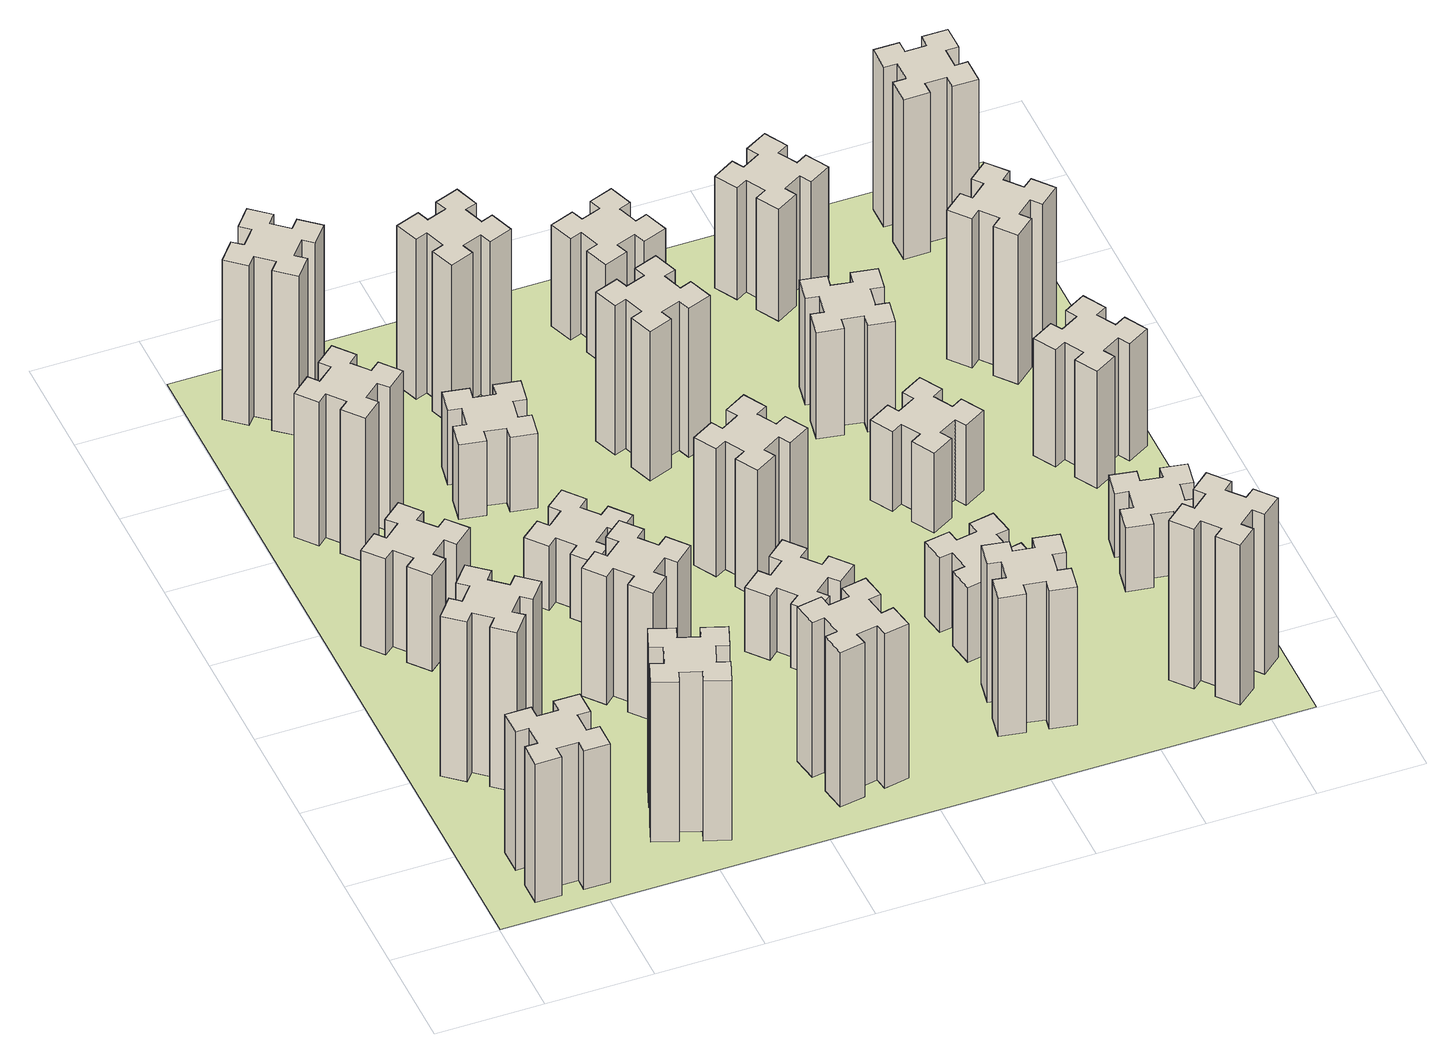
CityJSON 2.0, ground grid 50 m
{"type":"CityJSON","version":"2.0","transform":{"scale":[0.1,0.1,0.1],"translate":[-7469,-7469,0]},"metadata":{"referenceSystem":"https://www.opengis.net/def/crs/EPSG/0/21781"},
"CityObjects":{
"building1":{"type":"Building","attributes":{"class":"1000","function":"1000","usage":"1000","yearOfConstruction":2016,"roofType":"1000","measuredHeight":78,"storeysAboveGround":30,"storeysBelowGround":0},"geometry":[{"type":"Solid","lod":"1","boundaries":[[[[0,1,2,3,4,5,6,7,8,9,10,11,12,13,14,15,16,17,18,19]],[[17,16,20,21]],[[16,15,22,20]],[[15,14,23,22]],[[14,13,24,23]],[[13,12,25,24]],[[12,11,26,25]],[[11,10,27,26]],[[10,9,28,27]],[[9,8,29,28]],[[8,7,30,29]],[[7,6,31,30]],[[6,5,32,31]],[[5,4,33,32]],[[4,3,34,33]],[[3,2,35,34]],[[2,1,36,35]],[[1,0,37,36]],[[0,19,38,37]],[[19,18,39,38]],[[18,17,21,39]],[[24,25,26,27,28,29,30,31,32,33,34,35,36,37,38,39,21,20,22,23]]]]}]},
"building2":{"type":"Building","attributes":{"class":"1000","function":"1000","usage":"1000","yearOfConstruction":2016,"roofType":"1000","measuredHeight":90,"storeysAboveGround":30,"storeysBelowGround":0},"geometry":[{"type":"Solid","lod":"1","boundaries":[[[[40,41,42,43,44,45,46,47,48,49,50,51,52,53,54,55,56,57,58,59]],[[57,56,60,61]],[[56,55,62,60]],[[55,54,63,62]],[[54,53,64,63]],[[53,52,65,64]],[[52,51,66,65]],[[51,50,67,66]],[[50,49,68,67]],[[49,48,69,68]],[[48,47,70,69]],[[47,46,71,70]],[[46,45,72,71]],[[45,44,73,72]],[[44,43,74,73]],[[43,42,75,74]],[[42,41,76,75]],[[41,40,77,76]],[[40,59,78,77]],[[59,58,79,78]],[[58,57,61,79]],[[64,65,66,67,68,69,70,71,72,73,74,75,76,77,78,79,61,60,62,63]]]]}]},
"building3":{"type":"Building","attributes":{"class":"1000","function":"1000","usage":"1000","yearOfConstruction":2016,"roofType":"1000","measuredHeight":54,"storeysAboveGround":30,"storeysBelowGround":0},"geometry":[{"type":"Solid","lod":"1","boundaries":[[[[80,81,82,83,84,85,86,87,88,89,90,91,92,93,94,95,96,97,98,99]],[[97,96,100,101]],[[96,95,102,100]],[[95,94,103,102]],[[94,93,104,103]],[[93,92,105,104]],[[92,91,106,105]],[[91,90,107,106]],[[90,89,108,107]],[[89,88,109,108]],[[88,87,110,109]],[[87,86,111,110]],[[86,85,112,111]],[[85,84,113,112]],[[84,83,114,113]],[[83,82,115,114]],[[82,81,116,115]],[[81,80,117,116]],[[80,99,118,117]],[[99,98,119,118]],[[98,97,101,119]],[[104,105,106,107,108,109,110,111,112,113,114,115,116,117,118,119,101,100,102,103]]]]}]},
"building4":{"type":"Building","attributes":{"class":"1000","function":"1000","usage":"1000","yearOfConstruction":2016,"roofType":"1000","measuredHeight":90,"storeysAboveGround":30,"storeysBelowGround":0},"geometry":[{"type":"Solid","lod":"1","boundaries":[[[[120,121,122,123,124,125,126,127,128,129,130,131,132,133,134,135,136,137,138,139]],[[137,136,140,141]],[[136,135,142,140]],[[135,134,143,142]],[[134,133,144,143]],[[133,132,145,144]],[[132,131,146,145]],[[131,130,147,146]],[[130,129,148,147]],[[129,128,149,148]],[[128,127,150,149]],[[127,126,151,150]],[[126,125,152,151]],[[125,124,153,152]],[[124,123,154,153]],[[123,122,155,154]],[[122,121,156,155]],[[121,120,157,156]],[[120,139,158,157]],[[139,138,159,158]],[[138,137,141,159]],[[144,145,146,147,148,149,150,151,152,153,154,155,156,157,158,159,141,140,142,143]]]]}]},
"building5":{"type":"Building","attributes":{"class":"1000","function":"1000","usage":"1000","yearOfConstruction":2016,"roofType":"1000","measuredHeight":81,"storeysAboveGround":30,"storeysBelowGround":0},"geometry":[{"type":"Solid","lod":"1","boundaries":[[[[160,161,162,163,164,165,166,167,168,169,170,171,172,173,174,175,176,177,178,179]],[[177,176,180,181]],[[176,175,182,180]],[[175,174,183,182]],[[174,173,184,183]],[[173,172,185,184]],[[172,171,186,185]],[[171,170,187,186]],[[170,169,188,187]],[[169,168,189,188]],[[168,167,190,189]],[[167,166,191,190]],[[166,165,192,191]],[[165,164,193,192]],[[164,163,194,193]],[[163,162,195,194]],[[162,161,196,195]],[[161,160,197,196]],[[160,179,198,197]],[[179,178,199,198]],[[178,177,181,199]],[[184,185,186,187,188,189,190,191,192,193,194,195,196,197,198,199,181,180,182,183]]]]}]},
"building6":{"type":"Building","attributes":{"class":"1000","function":"1000","usage":"1000","yearOfConstruction":2016,"roofType":"1000","measuredHeight":90,"storeysAboveGround":30,"storeysBelowGround":0},"geometry":[{"type":"Solid","lod":"1","boundaries":[[[[200,201,202,203,204,205,206,207,208,209,210,211,212,213,214,215,216,217,218,219]],[[217,216,220,221]],[[216,215,222,220]],[[215,214,223,222]],[[214,213,224,223]],[[213,212,225,224]],[[212,211,226,225]],[[211,210,227,226]],[[210,209,228,227]],[[209,208,229,228]],[[208,207,230,229]],[[207,206,231,230]],[[206,205,232,231]],[[205,204,233,232]],[[204,203,234,233]],[[203,202,235,234]],[[202,201,236,235]],[[201,200,237,236]],[[200,219,238,237]],[[219,218,239,238]],[[218,217,221,239]],[[224,225,226,227,228,229,230,231,232,233,234,235,236,237,238,239,221,220,222,223]]]]}]},
"building7":{"type":"Building","attributes":{"class":"1000","function":"1000","usage":"1000","yearOfConstruction":2016,"roofType":"1000","measuredHeight":72,"storeysAboveGround":30,"storeysBelowGround":0},"geometry":[{"type":"Solid","lod":"1","boundaries":[[[[240,241,242,243,244,245,246,247,248,249,250,251,252,253,254,255,256,257,258,259]],[[257,256,260,261]],[[256,255,262,260]],[[255,254,263,262]],[[254,253,264,263]],[[253,252,265,264]],[[252,251,266,265]],[[251,250,267,266]],[[250,249,268,267]],[[249,248,269,268]],[[248,247,270,269]],[[247,246,271,270]],[[246,245,272,271]],[[245,244,273,272]],[[244,243,274,273]],[[243,242,275,274]],[[242,241,276,275]],[[241,240,277,276]],[[240,259,278,277]],[[259,258,279,278]],[[258,257,261,279]],[[264,265,266,267,268,269,270,271,272,273,274,275,276,277,278,279,261,260,262,263]]]]}]},
"building8":{"type":"Building","attributes":{"class":"1000","function":"1000","usage":"1000","yearOfConstruction":2016,"roofType":"1000","measuredHeight":36,"storeysAboveGround":30,"storeysBelowGround":0},"geometry":[{"type":"Solid","lod":"1","boundaries":[[[[280,281,282,283,284,285,286,287,288,289,290,291,292,293,294,295,296,297,298,299]],[[297,296,300,301]],[[296,295,302,300]],[[295,294,303,302]],[[294,293,304,303]],[[293,292,305,304]],[[292,291,306,305]],[[291,290,307,306]],[[290,289,308,307]],[[289,288,309,308]],[[288,287,310,309]],[[287,286,311,310]],[[286,285,312,311]],[[285,284,313,312]],[[284,283,314,313]],[[283,282,315,314]],[[282,281,316,315]],[[281,280,317,316]],[[280,299,318,317]],[[299,298,319,318]],[[298,297,301,319]],[[304,305,306,307,308,309,310,311,312,313,314,315,316,317,318,319,301,300,302,303]]]]}]},
"building9":{"type":"Building","attributes":{"class":"1000","function":"1000","usage":"1000","yearOfConstruction":2016,"roofType":"1000","measuredHeight":42,"storeysAboveGround":30,"storeysBelowGround":0},"geometry":[{"type":"Solid","lod":"1","boundaries":[[[[320,321,322,323,324,325,326,327,328,329,330,331,332,333,334,335,336,337,338,339]],[[337,336,340,341]],[[336,335,342,340]],[[335,334,343,342]],[[334,333,344,343]],[[333,332,345,344]],[[332,331,346,345]],[[331,330,347,346]],[[330,329,348,347]],[[329,328,349,348]],[[328,327,350,349]],[[327,326,351,350]],[[326,325,352,351]],[[325,324,353,352]],[[324,323,354,353]],[[323,322,355,354]],[[322,321,356,355]],[[321,320,357,356]],[[320,339,358,357]],[[339,338,359,358]],[[338,337,341,359]],[[344,345,346,347,348,349,350,351,352,353,354,355,356,357,358,359,341,340,342,343]]]]}]},
"building10":{"type":"Building","attributes":{"class":"1000","function":"1000","usage":"1000","yearOfConstruction":2016,"roofType":"1000","measuredHeight":87,"storeysAboveGround":30,"storeysBelowGround":0},"geometry":[{"type":"Solid","lod":"1","boundaries":[[[[360,361,362,363,364,365,366,367,368,369,370,371,372,373,374,375,376,377,378,379]],[[377,376,380,381]],[[376,375,382,380]],[[375,374,383,382]],[[374,373,384,383]],[[373,372,385,384]],[[372,371,386,385]],[[371,370,387,386]],[[370,369,388,387]],[[369,368,389,388]],[[368,367,390,389]],[[367,366,391,390]],[[366,365,392,391]],[[365,364,393,392]],[[364,363,394,393]],[[363,362,395,394]],[[362,361,396,395]],[[361,360,397,396]],[[360,379,398,397]],[[379,378,399,398]],[[378,377,381,399]],[[384,385,386,387,388,389,390,391,392,393,394,395,396,397,398,399,381,380,382,383]]]]}]},
"building11":{"type":"Building","attributes":{"class":"1000","function":"1000","usage":"1000","yearOfConstruction":2016,"roofType":"1000","measuredHeight":90,"storeysAboveGround":30,"storeysBelowGround":0},"geometry":[{"type":"Solid","lod":"1","boundaries":[[[[400,401,402,403,404,405,406,407,408,409,410,411,412,413,414,415,416,417,418,419]],[[417,416,420,421]],[[416,415,422,420]],[[415,414,423,422]],[[414,413,424,423]],[[413,412,425,424]],[[412,411,426,425]],[[411,410,427,426]],[[410,409,428,427]],[[409,408,429,428]],[[408,407,430,429]],[[407,406,431,430]],[[406,405,432,431]],[[405,404,433,432]],[[404,403,434,433]],[[403,402,435,434]],[[402,401,436,435]],[[401,400,437,436]],[[400,419,438,437]],[[419,418,439,438]],[[418,417,421,439]],[[424,425,426,427,428,429,430,431,432,433,434,435,436,437,438,439,421,420,422,423]]]]}]},
"building12":{"type":"Building","attributes":{"class":"1000","function":"1000","usage":"1000","yearOfConstruction":2016,"roofType":"1000","measuredHeight":36,"storeysAboveGround":30,"storeysBelowGround":0},"geometry":[{"type":"Solid","lod":"1","boundaries":[[[[440,441,442,443,444,445,446,447,448,449,450,451,452,453,454,455,456,457,458,459]],[[457,456,460,461]],[[456,455,462,460]],[[455,454,463,462]],[[454,453,464,463]],[[453,452,465,464]],[[452,451,466,465]],[[451,450,467,466]],[[450,449,468,467]],[[449,448,469,468]],[[448,447,470,469]],[[447,446,471,470]],[[446,445,472,471]],[[445,444,473,472]],[[444,443,474,473]],[[443,442,475,474]],[[442,441,476,475]],[[441,440,477,476]],[[440,459,478,477]],[[459,458,479,478]],[[458,457,461,479]],[[464,465,466,467,468,469,470,471,472,473,474,475,476,477,478,479,461,460,462,463]]]]}]},
"building13":{"type":"Building","attributes":{"class":"1000","function":"1000","usage":"1000","yearOfConstruction":2016,"roofType":"1000","measuredHeight":72,"storeysAboveGround":30,"storeysBelowGround":0},"geometry":[{"type":"Solid","lod":"1","boundaries":[[[[480,481,482,483,484,485,486,487,488,489,490,491,492,493,494,495,496,497,498,499]],[[497,496,500,501]],[[496,495,502,500]],[[495,494,503,502]],[[494,493,504,503]],[[493,492,505,504]],[[492,491,506,505]],[[491,490,507,506]],[[490,489,508,507]],[[489,488,509,508]],[[488,487,510,509]],[[487,486,511,510]],[[486,485,512,511]],[[485,484,513,512]],[[484,483,514,513]],[[483,482,515,514]],[[482,481,516,515]],[[481,480,517,516]],[[480,499,518,517]],[[499,498,519,518]],[[498,497,501,519]],[[504,505,506,507,508,509,510,511,512,513,514,515,516,517,518,519,501,500,502,503]]]]}]},
"building14":{"type":"Building","attributes":{"class":"1000","function":"1000","usage":"1000","yearOfConstruction":2016,"roofType":"1000","measuredHeight":84,"storeysAboveGround":30,"storeysBelowGround":0},"geometry":[{"type":"Solid","lod":"1","boundaries":[[[[520,521,522,523,524,525,526,527,528,529,530,531,532,533,534,535,536,537,538,539]],[[537,536,540,541]],[[536,535,542,540]],[[535,534,543,542]],[[534,533,544,543]],[[533,532,545,544]],[[532,531,546,545]],[[531,530,547,546]],[[530,529,548,547]],[[529,528,549,548]],[[528,527,550,549]],[[527,526,551,550]],[[526,525,552,551]],[[525,524,553,552]],[[524,523,554,553]],[[523,522,555,554]],[[522,521,556,555]],[[521,520,557,556]],[[520,539,558,557]],[[539,538,559,558]],[[538,537,541,559]],[[544,545,546,547,548,549,550,551,552,553,554,555,556,557,558,559,541,540,542,543]]]]}]},
"building15":{"type":"Building","attributes":{"class":"1000","function":"1000","usage":"1000","yearOfConstruction":2016,"roofType":"1000","measuredHeight":78,"storeysAboveGround":30,"storeysBelowGround":0},"geometry":[{"type":"Solid","lod":"1","boundaries":[[[[560,561,562,563,564,565,566,567,568,569,570,571,572,573,574,575,576,577,578,579]],[[577,576,580,581]],[[576,575,582,580]],[[575,574,583,582]],[[574,573,584,583]],[[573,572,585,584]],[[572,571,586,585]],[[571,570,587,586]],[[570,569,588,587]],[[569,568,589,588]],[[568,567,590,589]],[[567,566,591,590]],[[566,565,592,591]],[[565,564,593,592]],[[564,563,594,593]],[[563,562,595,594]],[[562,561,596,595]],[[561,560,597,596]],[[560,579,598,597]],[[579,578,599,598]],[[578,577,581,599]],[[584,585,586,587,588,589,590,591,592,593,594,595,596,597,598,599,581,580,582,583]]]]}]},
"building16":{"type":"Building","attributes":{"class":"1000","function":"1000","usage":"1000","yearOfConstruction":2016,"roofType":"1000","measuredHeight":57,"storeysAboveGround":30,"storeysBelowGround":0},"geometry":[{"type":"Solid","lod":"1","boundaries":[[[[600,601,602,603,604,605,606,607,608,609,610,611,612,613,614,615,616,617,618,619]],[[617,616,620,621]],[[616,615,622,620]],[[615,614,623,622]],[[614,613,624,623]],[[613,612,625,624]],[[612,611,626,625]],[[611,610,627,626]],[[610,609,628,627]],[[609,608,629,628]],[[608,607,630,629]],[[607,606,631,630]],[[606,605,632,631]],[[605,604,633,632]],[[604,603,634,633]],[[603,602,635,634]],[[602,601,636,635]],[[601,600,637,636]],[[600,619,638,637]],[[619,618,639,638]],[[618,617,621,639]],[[624,625,626,627,628,629,630,631,632,633,634,635,636,637,638,639,621,620,622,623]]]]}]},
"building17":{"type":"Building","attributes":{"class":"1000","function":"1000","usage":"1000","yearOfConstruction":2016,"roofType":"1000","measuredHeight":42,"storeysAboveGround":30,"storeysBelowGround":0},"geometry":[{"type":"Solid","lod":"1","boundaries":[[[[640,641,642,643,644,645,646,647,648,649,650,651,652,653,654,655,656,657,658,659]],[[657,656,660,661]],[[656,655,662,660]],[[655,654,663,662]],[[654,653,664,663]],[[653,652,665,664]],[[652,651,666,665]],[[651,650,667,666]],[[650,649,668,667]],[[649,648,669,668]],[[648,647,670,669]],[[647,646,671,670]],[[646,645,672,671]],[[645,644,673,672]],[[644,643,674,673]],[[643,642,675,674]],[[642,641,676,675]],[[641,640,677,676]],[[640,659,678,677]],[[659,658,679,678]],[[658,657,661,679]],[[664,665,666,667,668,669,670,671,672,673,674,675,676,677,678,679,661,660,662,663]]]]}]},
"building18":{"type":"Building","attributes":{"class":"1000","function":"1000","usage":"1000","yearOfConstruction":2016,"roofType":"1000","measuredHeight":45,"storeysAboveGround":30,"storeysBelowGround":0},"geometry":[{"type":"Solid","lod":"1","boundaries":[[[[680,681,682,683,684,685,686,687,688,689,690,691,692,693,694,695,696,697,698,699]],[[697,696,700,701]],[[696,695,702,700]],[[695,694,703,702]],[[694,693,704,703]],[[693,692,705,704]],[[692,691,706,705]],[[691,690,707,706]],[[690,689,708,707]],[[689,688,709,708]],[[688,687,710,709]],[[687,686,711,710]],[[686,685,712,711]],[[685,684,713,712]],[[684,683,714,713]],[[683,682,715,714]],[[682,681,716,715]],[[681,680,717,716]],[[680,699,718,717]],[[699,698,719,718]],[[698,697,701,719]],[[704,705,706,707,708,709,710,711,712,713,714,715,716,717,718,719,701,700,702,703]]]]}]},
"building19":{"type":"Building","attributes":{"class":"1000","function":"1000","usage":"1000","yearOfConstruction":2016,"roofType":"1000","measuredHeight":60,"storeysAboveGround":30,"storeysBelowGround":0},"geometry":[{"type":"Solid","lod":"1","boundaries":[[[[720,721,722,723,724,725,726,727,728,729,730,731,732,733,734,735,736,737,738,739]],[[737,736,740,741]],[[736,735,742,740]],[[735,734,743,742]],[[734,733,744,743]],[[733,732,745,744]],[[732,731,746,745]],[[731,730,747,746]],[[730,729,748,747]],[[729,728,749,748]],[[728,727,750,749]],[[727,726,751,750]],[[726,725,752,751]],[[725,724,753,752]],[[724,723,754,753]],[[723,722,755,754]],[[722,721,756,755]],[[721,720,757,756]],[[720,739,758,757]],[[739,738,759,758]],[[738,737,741,759]],[[744,745,746,747,748,749,750,751,752,753,754,755,756,757,758,759,741,740,742,743]]]]}]},
"building20":{"type":"Building","attributes":{"class":"1000","function":"1000","usage":"1000","yearOfConstruction":2016,"roofType":"1000","measuredHeight":90,"storeysAboveGround":30,"storeysBelowGround":0},"geometry":[{"type":"Solid","lod":"1","boundaries":[[[[760,761,762,763,764,765,766,767,768,769,770,771,772,773,774,775,776,777,778,779]],[[777,776,780,781]],[[776,775,782,780]],[[775,774,783,782]],[[774,773,784,783]],[[773,772,785,784]],[[772,771,786,785]],[[771,770,787,786]],[[770,769,788,787]],[[769,768,789,788]],[[768,767,790,789]],[[767,766,791,790]],[[766,765,792,791]],[[765,764,793,792]],[[764,763,794,793]],[[763,762,795,794]],[[762,761,796,795]],[[761,760,797,796]],[[760,779,798,797]],[[779,778,799,798]],[[778,777,781,799]],[[784,785,786,787,788,789,790,791,792,793,794,795,796,797,798,799,781,780,782,783]]]]}]},
"building21":{"type":"Building","attributes":{"class":"1000","function":"1000","usage":"1000","yearOfConstruction":2016,"roofType":"1000","measuredHeight":63,"storeysAboveGround":30,"storeysBelowGround":0},"geometry":[{"type":"Solid","lod":"1","boundaries":[[[[800,801,802,803,804,805,806,807,808,809,810,811,812,813,814,815,816,817,818,819]],[[817,816,820,821]],[[816,815,822,820]],[[815,814,823,822]],[[814,813,824,823]],[[813,812,825,824]],[[812,811,826,825]],[[811,810,827,826]],[[810,809,828,827]],[[809,808,829,828]],[[808,807,830,829]],[[807,806,831,830]],[[806,805,832,831]],[[805,804,833,832]],[[804,803,834,833]],[[803,802,835,834]],[[802,801,836,835]],[[801,800,837,836]],[[800,819,838,837]],[[819,818,839,838]],[[818,817,821,839]],[[824,825,826,827,828,829,830,831,832,833,834,835,836,837,838,839,821,820,822,823]]]]}]},
"building22":{"type":"Building","attributes":{"class":"1000","function":"1000","usage":"1000","yearOfConstruction":2016,"roofType":"1000","measuredHeight":36,"storeysAboveGround":30,"storeysBelowGround":0},"geometry":[{"type":"Solid","lod":"1","boundaries":[[[[840,841,842,843,844,845,846,847,848,849,850,851,852,853,854,855,856,857,858,859]],[[857,856,860,861]],[[856,855,862,860]],[[855,854,863,862]],[[854,853,864,863]],[[853,852,865,864]],[[852,851,866,865]],[[851,850,867,866]],[[850,849,868,867]],[[849,848,869,868]],[[848,847,870,869]],[[847,846,871,870]],[[846,845,872,871]],[[845,844,873,872]],[[844,843,874,873]],[[843,842,875,874]],[[842,841,876,875]],[[841,840,877,876]],[[840,859,878,877]],[[859,858,879,878]],[[858,857,861,879]],[[864,865,866,867,868,869,870,871,872,873,874,875,876,877,878,879,861,860,862,863]]]]}]},
"building23":{"type":"Building","attributes":{"class":"1000","function":"1000","usage":"1000","yearOfConstruction":2016,"roofType":"1000","measuredHeight":66,"storeysAboveGround":30,"storeysBelowGround":0},"geometry":[{"type":"Solid","lod":"1","boundaries":[[[[880,881,882,883,884,885,886,887,888,889,890,891,892,893,894,895,896,897,898,899]],[[897,896,900,901]],[[896,895,902,900]],[[895,894,903,902]],[[894,893,904,903]],[[893,892,905,904]],[[892,891,906,905]],[[891,890,907,906]],[[890,889,908,907]],[[889,888,909,908]],[[888,887,910,909]],[[887,886,911,910]],[[886,885,912,911]],[[885,884,913,912]],[[884,883,914,913]],[[883,882,915,914]],[[882,881,916,915]],[[881,880,917,916]],[[880,899,918,917]],[[899,898,919,918]],[[898,897,901,919]],[[904,905,906,907,908,909,910,911,912,913,914,915,916,917,918,919,901,900,902,903]]]]}]},
"building24":{"type":"Building","attributes":{"class":"1000","function":"1000","usage":"1000","yearOfConstruction":2016,"roofType":"1000","measuredHeight":84,"storeysAboveGround":30,"storeysBelowGround":0},"geometry":[{"type":"Solid","lod":"1","boundaries":[[[[920,921,922,923,924,925,926,927,928,929,930,931,932,933,934,935,936,937,938,939]],[[937,936,940,941]],[[936,935,942,940]],[[935,934,943,942]],[[934,933,944,943]],[[933,932,945,944]],[[932,931,946,945]],[[931,930,947,946]],[[930,929,948,947]],[[929,928,949,948]],[[928,927,950,949]],[[927,926,951,950]],[[926,925,952,951]],[[925,924,953,952]],[[924,923,954,953]],[[923,922,955,954]],[[922,921,956,955]],[[921,920,957,956]],[[920,939,958,957]],[[939,938,959,958]],[[938,937,941,959]],[[944,945,946,947,948,949,950,951,952,953,954,955,956,957,958,959,941,940,942,943]]]]}]},
"building25":{"type":"Building","attributes":{"class":"1000","function":"1000","usage":"1000","yearOfConstruction":2016,"roofType":"1000","measuredHeight":90,"storeysAboveGround":30,"storeysBelowGround":0},"geometry":[{"type":"Solid","lod":"1","boundaries":[[[[960,961,962,963,964,965,966,967,968,969,970,971,972,973,974,975,976,977,978,979]],[[977,976,980,981]],[[976,975,982,980]],[[975,974,983,982]],[[974,973,984,983]],[[973,972,985,984]],[[972,971,986,985]],[[971,970,987,986]],[[970,969,988,987]],[[969,968,989,988]],[[968,967,990,989]],[[967,966,991,990]],[[966,965,992,991]],[[965,964,993,992]],[[964,963,994,993]],[[963,962,995,994]],[[962,961,996,995]],[[961,960,997,996]],[[960,979,998,997]],[[979,978,999,998]],[[978,977,981,999]],[[984,985,986,987,988,989,990,991,992,993,994,995,996,997,998,999,981,980,982,983]]]]}]},
"landuse1":{"type":"LandUse","attributes":{"name":"plot1","function":"1010"},"geometry":[{"type":"MultiSurface","lod":"1","boundaries":[[[1000,1001,1002,1003]]]}]}
},
"vertices":[
[265,325,0],[265,225,0],[205,225,0],[205,105,0],[325,105,0],[325,165,0],[425,165,0],[425,105,0],[545,105,0],[545,225,0],[485,225,0],[485,325,0],[545,325,0],[545,445,0],[425,445,0],[425,385,0],[325,385,0],[325,445,0],[205,445,0],[205,325,0],[325,385,780],[325,445,780],[425,385,780],[425,445,780],[545,445,780],[545,325,780],[485,325,780],[485,225,780],[545,225,780],[545,105,780],[425,105,780],[425,165,780],[325,165,780],[325,105,780],[205,105,780],[205,225,780],[265,225,780],[265,325,780],[205,325,780],[205,445,780],
[484,1067,0],[408,1132,0],[446,1178,0],[354,1255,0],[277,1163,0],[323,1124,0],[259,1048,0],[213,1086,0],[136,994,0],[228,917,0],[266,963,0],[343,899,0],[304,853,0],[396,776,0],[473,868,0],[427,906,0],[492,983,0],[538,944,0],[615,1036,0],[523,1113,0],[492,983,900],[538,944,900],[427,906,900],[473,868,900],[396,776,900],[304,853,900],[343,899,900],[266,963,900],[228,917,900],[136,994,900],[213,1086,900],[259,1048,900],[323,1124,900],[277,1163,900],[354,1255,900],[446,1178,900],[408,1132,900],[484,1067,900],[523,1113,900],[615,1036,900],
[492,1888,0],[427,1964,0],[473,2003,0],[396,2095,0],[304,2018,0],[343,1972,0],[266,1907,0],[228,1953,0],[136,1876,0],[213,1784,0],[259,1823,0],[323,1746,0],[277,1708,0],[354,1616,0],[446,1693,0],[408,1739,0],[484,1803,0],[523,1757,0],[615,1834,0],[538,1926,0],[484,1803,540],[523,1757,540],[408,1739,540],[446,1693,540],[354,1616,540],[277,1708,540],[323,1746,540],[259,1823,540],[213,1784,540],[136,1876,540],[228,1953,540],[266,1907,540],[343,1972,540],[304,2018,540],[396,2095,540],[473,2003,540],[427,1964,540],[492,1888,540],[538,1926,540],[615,1834,540],
[929,460,0],[895,366,0],[839,387,0],[797,274,0],[910,233,0],[931,289,0],[1025,255,0],[1004,199,0],[1117,157,0],[1158,270,0],[1102,291,0],[1136,385,0],[1192,364,0],[1233,477,0],[1120,518,0],[1100,462,0],[1006,496,0],[1027,552,0],[914,593,0],[873,480,0],[1006,496,900],[1027,552,900],[1100,462,900],[1120,518,900],[1233,477,900],[1192,364,900],[1136,385,900],[1102,291,900],[1158,270,900],[1117,157,900],[1004,199,900],[1025,255,900],[931,289,900],[910,233,900],[797,274,900],[839,387,900],[895,366,900],[929,460,900],[873,480,900],[914,593,900],
[343,2712,0],[266,2647,0],[228,2693,0],[136,2616,0],[213,2524,0],[259,2563,0],[323,2486,0],[277,2448,0],[354,2356,0],[446,2433,0],[408,2479,0],[484,2543,0],[523,2497,0],[615,2574,0],[538,2666,0],[492,2628,0],[427,2704,0],[473,2743,0],[396,2835,0],[304,2758,0],[427,2704,810],[473,2743,810],[492,2628,810],[538,2666,810],[615,2574,810],[523,2497,810],[484,2543,810],[408,2479,810],[446,2433,810],[354,2356,810],[277,2448,810],[323,2486,810],[259,2563,810],[213,2524,810],[136,2616,810],[228,2693,810],[266,2647,810],[343,2712,810],[304,2758,810],[396,2835,810],
[484,3487,0],[408,3552,0],[446,3598,0],[354,3675,0],[277,3583,0],[323,3544,0],[259,3468,0],[213,3506,0],[136,3414,0],[228,3337,0],[266,3383,0],[343,3319,0],[304,3273,0],[396,3196,0],[473,3288,0],[427,3326,0],[492,3403,0],[538,3364,0],[615,3456,0],[523,3533,0],[492,3403,900],[538,3364,900],[427,3326,900],[473,3288,900],[396,3196,900],[304,3273,900],[343,3319,900],[266,3383,900],[228,3337,900],[136,3414,900],[213,3506,900],[259,3468,900],[323,3544,900],[277,3583,900],[354,3675,900],[446,3598,900],[408,3552,900],[484,3487,900],[523,3533,900],[615,3456,900],
[1083,1332,0],[1006,1267,0],[968,1313,0],[876,1236,0],[953,1144,0],[999,1183,0],[1063,1106,0],[1017,1068,0],[1094,976,0],[1186,1053,0],[1148,1099,0],[1224,1163,0],[1263,1117,0],[1355,1194,0],[1278,1286,0],[1232,1248,0],[1167,1324,0],[1213,1363,0],[1136,1455,0],[1044,1378,0],[1167,1324,720],[1213,1363,720],[1232,1248,720],[1278,1286,720],[1355,1194,720],[1263,1117,720],[1224,1163,720],[1148,1099,720],[1186,1053,720],[1094,976,720],[1017,1068,720],[1063,1106,720],[999,1183,720],[953,1144,720],[876,1236,720],[968,1313,720],[1006,1267,720],[1083,1332,720],[1044,1378,720],[1136,1455,720],
[1232,1888,0],[1167,1964,0],[1213,2003,0],[1136,2095,0],[1044,2018,0],[1083,1972,0],[1006,1907,0],[968,1953,0],[876,1876,0],[953,1784,0],[999,1823,0],[1063,1746,0],[1017,1708,0],[1094,1616,0],[1186,1693,0],[1148,1739,0],[1224,1803,0],[1263,1757,0],[1355,1834,0],[1278,1926,0],[1224,1803,360],[1263,1757,360],[1148,1739,360],[1186,1693,360],[1094,1616,360],[1017,1708,360],[1063,1746,360],[999,1823,360],[953,1784,360],[876,1876,360],[968,1953,360],[1006,1907,360],[1083,1972,360],[1044,2018,360],[1136,2095,360],[1213,2003,360],[1167,1964,360],[1232,1888,360],[1278,1926,360],[1355,1834,360],
[1115,2527,0],[1132,2625,0],[1191,2615,0],[1212,2733,0],[1094,2754,0],[1084,2695,0],[985,2712,0],[996,2771,0],[877,2792,0],[857,2674,0],[916,2664,0],[898,2565,0],[839,2576,0],[818,2457,0],[937,2437,0],[947,2496,0],[1045,2478,0],[1035,2419,0],[1153,2398,0],[1174,2517,0],[1045,2478,420],[1035,2419,420],[947,2496,420],[937,2437,420],[818,2457,420],[839,2576,420],[898,2565,420],[916,2664,420],[857,2674,420],[877,2792,420],[996,2771,420],[985,2712,420],[1084,2695,420],[1094,2754,420],[1212,2733,420],[1191,2615,420],[1132,2625,420],[1115,2527,420],[1174,2517,420],[1153,2398,420],
[1785,492,0],[1687,475,0],[1677,534,0],[1558,513,0],[1579,395,0],[1638,405,0],[1656,307,0],[1597,297,0],[1617,178,0],[1736,199,0],[1725,258,0],[1824,276,0],[1834,217,0],[1952,237,0],[1931,356,0],[1872,345,0],[1855,444,0],[1914,454,0],[1893,572,0],[1775,551,0],[1855,444,870],[1914,454,870],[1872,345,870],[1931,356,870],[1952,237,870],[1834,217,870],[1824,276,870],[1725,258,870],[1736,199,870],[1617,178,870],[1597,297,870],[1656,307,870],[1638,405,870],[1579,395,870],[1558,513,870],[1677,534,870],[1687,475,870],[1785,492,870],[1775,551,870],[1893,572,870],
[1125,3356,0],[1031,3322,0],[1010,3378,0],[897,3337,0],[939,3224,0],[995,3245,0],[1029,3151,0],[973,3130,0],[1014,3017,0],[1127,3059,0],[1106,3115,0],[1200,3149,0],[1220,3093,0],[1333,3134,0],[1292,3247,0],[1236,3226,0],[1202,3320,0],[1258,3340,0],[1217,3453,0],[1104,3412,0],[1202,3320,900],[1258,3340,900],[1236,3226,900],[1292,3247,900],[1333,3134,900],[1220,3093,900],[1200,3149,900],[1106,3115,900],[1127,3059,900],[1014,3017,900],[973,3130,900],[1029,3151,900],[995,3245,900],[939,3224,900],[897,3337,900],[1010,3378,900],[1031,3322,900],[1125,3356,900],[1104,3412,900],[1217,3453,900],
[1823,1332,0],[1746,1267,0],[1708,1313,0],[1616,1236,0],[1693,1144,0],[1739,1183,0],[1803,1106,0],[1757,1068,0],[1834,976,0],[1926,1053,0],[1888,1099,0],[1964,1163,0],[2003,1117,0],[2095,1194,0],[2018,1286,0],[1972,1248,0],[1907,1324,0],[1953,1363,0],[1876,1455,0],[1784,1378,0],[1907,1324,360],[1953,1363,360],[1972,1248,360],[2018,1286,360],[2095,1194,360],[2003,1117,360],[1964,1163,360],[1888,1099,360],[1926,1053,360],[1834,976,360],[1757,1068,360],[1803,1106,360],[1739,1183,360],[1693,1144,360],[1616,1236,360],[1708,1313,360],[1746,1267,360],[1823,1332,360],[1784,1378,360],[1876,1455,360],
[1976,1767,0],[1926,1854,0],[1978,1884,0],[1918,1988,0],[1814,1928,0],[1844,1876,0],[1757,1826,0],[1727,1878,0],[1623,1818,0],[1683,1714,0],[1735,1744,0],[1785,1657,0],[1733,1627,0],[1793,1523,0],[1897,1583,0],[1867,1635,0],[1954,1685,0],[1984,1633,0],[2088,1693,0],[2028,1797,0],[1954,1685,720],[1984,1633,720],[1867,1635,720],[1897,1583,720],[1793,1523,720],[1733,1627,720],[1785,1657,720],[1735,1744,720],[1683,1714,720],[1623,1818,720],[1727,1878,720],[1757,1826,720],[1844,1876,720],[1814,1928,720],[1918,1988,720],[1978,1884,720],[1926,1854,720],[1976,1767,720],[2028,1797,720],[2088,1693,720],
[1876,2586,0],[1842,2680,0],[1898,2700,0],[1857,2813,0],[1744,2772,0],[1765,2716,0],[1671,2682,0],[1650,2738,0],[1537,2697,0],[1579,2584,0],[1635,2605,0],[1669,2511,0],[1613,2490,0],[1654,2377,0],[1767,2419,0],[1746,2475,0],[1840,2509,0],[1860,2453,0],[1973,2494,0],[1932,2607,0],[1840,2509,840],[1860,2453,840],[1746,2475,840],[1767,2419,840],[1654,2377,840],[1613,2490,840],[1669,2511,840],[1635,2605,840],[1579,2584,840],[1537,2697,840],[1650,2738,840],[1671,2682,840],[1765,2716,840],[1744,2772,840],[1857,2813,840],[1898,2700,840],[1842,2680,840],[1876,2586,840],[1932,2607,840],[1973,2494,840],
[2496,544,0],[2478,445,0],[2419,456,0],[2398,337,0],[2517,317,0],[2527,376,0],[2625,358,0],[2615,299,0],[2733,278,0],[2754,397,0],[2695,407,0],[2712,505,0],[2771,495,0],[2792,613,0],[2674,634,0],[2664,575,0],[2565,592,0],[2576,651,0],[2457,672,0],[2437,554,0],[2565,592,780],[2576,651,780],[2664,575,780],[2674,634,780],[2792,613,780],[2771,495,780],[2712,505,780],[2695,407,780],[2754,397,780],[2733,278,780],[2615,299,780],[2625,358,780],[2527,376,780],[2517,317,780],[2398,337,780],[2419,456,780],[2478,445,780],[2496,544,780],[2437,554,780],[2457,672,780],
[1846,3215,0],[1940,3249,0],[1960,3193,0],[2073,3234,0],[2032,3347,0],[1976,3326,0],[1942,3420,0],[1998,3440,0],[1957,3553,0],[1844,3512,0],[1865,3456,0],[1771,3422,0],[1750,3478,0],[1637,3437,0],[1679,3324,0],[1735,3345,0],[1769,3251,0],[1713,3230,0],[1754,3117,0],[1867,3159,0],[1769,3251,570],[1713,3230,570],[1735,3345,570],[1679,3324,570],[1637,3437,570],[1750,3478,570],[1771,3422,570],[1865,3456,570],[1844,3512,570],[1957,3553,570],[1998,3440,570],[1942,3420,570],[1976,3326,570],[2032,3347,570],[2073,3234,570],[1960,3193,570],[1940,3249,570],[1846,3215,570],[1867,3159,570],[1754,3117,570],
[2625,1132,0],[2527,1115,0],[2517,1174,0],[2398,1153,0],[2419,1035,0],[2478,1045,0],[2496,947,0],[2437,937,0],[2457,818,0],[2576,839,0],[2565,898,0],[2664,916,0],[2674,857,0],[2792,877,0],[2771,996,0],[2712,985,0],[2695,1084,0],[2754,1094,0],[2733,1212,0],[2615,1191,0],[2695,1084,420],[2754,1094,420],[2712,985,420],[2771,996,420],[2792,877,420],[2674,857,420],[2664,916,420],[2565,898,420],[2576,839,420],[2457,818,420],[2437,937,420],[2496,947,420],[2478,1045,420],[2419,1035,420],[2398,1153,420],[2517,1174,420],[2527,1115,420],[2625,1132,420],[2615,1191,420],[2733,1212,420],
[2575,1844,0],[2625,1757,0],[2573,1727,0],[2633,1623,0],[2737,1683,0],[2707,1735,0],[2794,1785,0],[2824,1733,0],[2928,1793,0],[2868,1897,0],[2816,1867,0],[2766,1954,0],[2818,1984,0],[2758,2088,0],[2654,2028,0],[2684,1976,0],[2597,1926,0],[2567,1978,0],[2463,1918,0],[2523,1814,0],[2597,1926,450],[2567,1978,450],[2684,1976,450],[2654,2028,450],[2758,2088,450],[2818,1984,450],[2766,1954,450],[2816,1867,450],[2868,1897,450],[2928,1793,450],[2824,1733,450],[2794,1785,450],[2707,1735,450],[2737,1683,450],[2633,1623,450],[2573,1727,450],[2625,1757,450],[2575,1844,450],[2523,1814,450],[2463,1918,450],
[2496,2564,0],[2478,2465,0],[2419,2476,0],[2398,2357,0],[2517,2337,0],[2527,2396,0],[2625,2378,0],[2615,2319,0],[2733,2298,0],[2754,2417,0],[2695,2427,0],[2712,2525,0],[2771,2515,0],[2792,2633,0],[2674,2654,0],[2664,2595,0],[2565,2612,0],[2576,2671,0],[2457,2692,0],[2437,2574,0],[2565,2612,600],[2576,2671,600],[2664,2595,600],[2674,2654,600],[2792,2633,600],[2771,2515,600],[2712,2525,600],[2695,2427,600],[2754,2417,600],[2733,2298,600],[2615,2319,600],[2625,2378,600],[2527,2396,600],[2517,2337,600],[2398,2357,600],[2419,2476,600],[2478,2465,600],[2496,2564,600],[2437,2574,600],[2457,2692,600],
[3468,259,0],[3544,323,0],[3583,277,0],[3675,354,0],[3598,446,0],[3552,408,0],[3487,484,0],[3533,523,0],[3456,615,0],[3364,538,0],[3403,492,0],[3326,427,0],[3288,473,0],[3196,396,0],[3273,304,0],[3319,343,0],[3383,266,0],[3337,228,0],[3414,136,0],[3506,213,0],[3383,266,900],[3337,228,900],[3319,343,900],[3273,304,900],[3196,396,900],[3288,473,900],[3326,427,900],[3403,492,900],[3364,538,900],[3456,615,900],[3533,523,900],[3487,484,900],[3552,408,900],[3598,446,900],[3675,354,900],[3583,277,900],[3544,323,900],[3468,259,900],[3506,213,900],[3414,136,900],
[2607,3215,0],[2694,3265,0],[2724,3213,0],[2828,3273,0],[2768,3377,0],[2716,3347,0],[2666,3434,0],[2718,3464,0],[2658,3568,0],[2554,3508,0],[2584,3456,0],[2497,3406,0],[2467,3458,0],[2363,3398,0],[2423,3294,0],[2475,3324,0],[2525,3237,0],[2473,3207,0],[2533,3103,0],[2637,3163,0],[2525,3237,630],[2473,3207,630],[2475,3324,630],[2423,3294,630],[2363,3398,630],[2467,3458,630],[2497,3406,630],[2584,3456,630],[2554,3508,630],[2658,3568,630],[2718,3464,630],[2666,3434,630],[2716,3347,630],[2768,3377,630],[2828,3273,630],[2724,3213,630],[2694,3265,630],[2607,3215,630],[2637,3163,630],[2533,3103,630],
[3367,1016,0],[3465,998,0],[3455,939,0],[3573,918,0],[3594,1037,0],[3535,1047,0],[3552,1145,0],[3611,1135,0],[3632,1253,0],[3514,1274,0],[3504,1215,0],[3405,1232,0],[3416,1291,0],[3297,1312,0],[3277,1194,0],[3336,1184,0],[3318,1085,0],[3259,1096,0],[3238,977,0],[3357,957,0],[3318,1085,360],[3259,1096,360],[3336,1184,360],[3277,1194,360],[3297,1312,360],[3416,1291,360],[3405,1232,360],[3504,1215,360],[3514,1274,360],[3632,1253,360],[3611,1135,360],[3552,1145,360],[3535,1047,360],[3594,1037,360],[3573,918,360],[3455,939,360],[3465,998,360],[3367,1016,360],[3357,957,360],[3238,977,360],
[3556,1867,0],[3506,1954,0],[3558,1984,0],[3498,2088,0],[3394,2028,0],[3424,1976,0],[3337,1926,0],[3307,1978,0],[3203,1918,0],[3263,1814,0],[3315,1844,0],[3365,1757,0],[3313,1727,0],[3373,1623,0],[3477,1683,0],[3447,1735,0],[3534,1785,0],[3564,1733,0],[3668,1793,0],[3608,1897,0],[3534,1785,660],[3564,1733,660],[3447,1735,660],[3477,1683,660],[3373,1623,660],[3313,1727,660],[3365,1757,660],[3315,1844,660],[3263,1814,660],[3203,1918,660],[3307,1978,660],[3337,1926,660],[3424,1976,660],[3394,2028,660],[3498,2088,660],[3558,1984,660],[3506,1954,660],[3556,1867,660],[3608,1897,660],[3668,1793,660],
[3452,2628,0],[3387,2704,0],[3433,2743,0],[3356,2835,0],[3264,2758,0],[3303,2712,0],[3226,2647,0],[3188,2693,0],[3096,2616,0],[3173,2524,0],[3219,2563,0],[3283,2486,0],[3237,2448,0],[3314,2356,0],[3406,2433,0],[3368,2479,0],[3444,2543,0],[3483,2497,0],[3575,2574,0],[3498,2666,0],[3444,2543,840],[3483,2497,840],[3368,2479,840],[3406,2433,840],[3314,2356,840],[3237,2448,840],[3283,2486,840],[3219,2563,840],[3173,2524,840],[3096,2616,840],[3188,2693,840],[3226,2647,840],[3303,2712,840],[3264,2758,840],[3356,2835,840],[3433,2743,840],[3387,2704,840],[3452,2628,840],[3498,2666,840],[3575,2574,840],
[3285,3325,0],[3385,3325,0],[3385,3265,0],[3505,3265,0],[3505,3385,0],[3445,3385,0],[3445,3485,0],[3505,3485,0],[3505,3605,0],[3385,3605,0],[3385,3545,0],[3285,3545,0],[3285,3605,0],[3165,3605,0],[3165,3485,0],[3225,3485,0],[3225,3385,0],[3165,3385,0],[3165,3265,0],[3285,3265,0],[3225,3385,900],[3165,3385,900],[3225,3485,900],[3165,3485,900],[3165,3605,900],[3285,3605,900],[3285,3545,900],[3385,3545,900],[3385,3605,900],[3505,3605,900],[3505,3485,900],[3445,3485,900],[3445,3385,900],[3505,3385,900],[3505,3265,900],[3385,3265,900],[3385,3325,900],[3285,3325,900],[3285,3265,900],[3165,3265,900],
[5,3705,0],[3705,3705,0],[3705,5,0],[5,5,0]
]}
